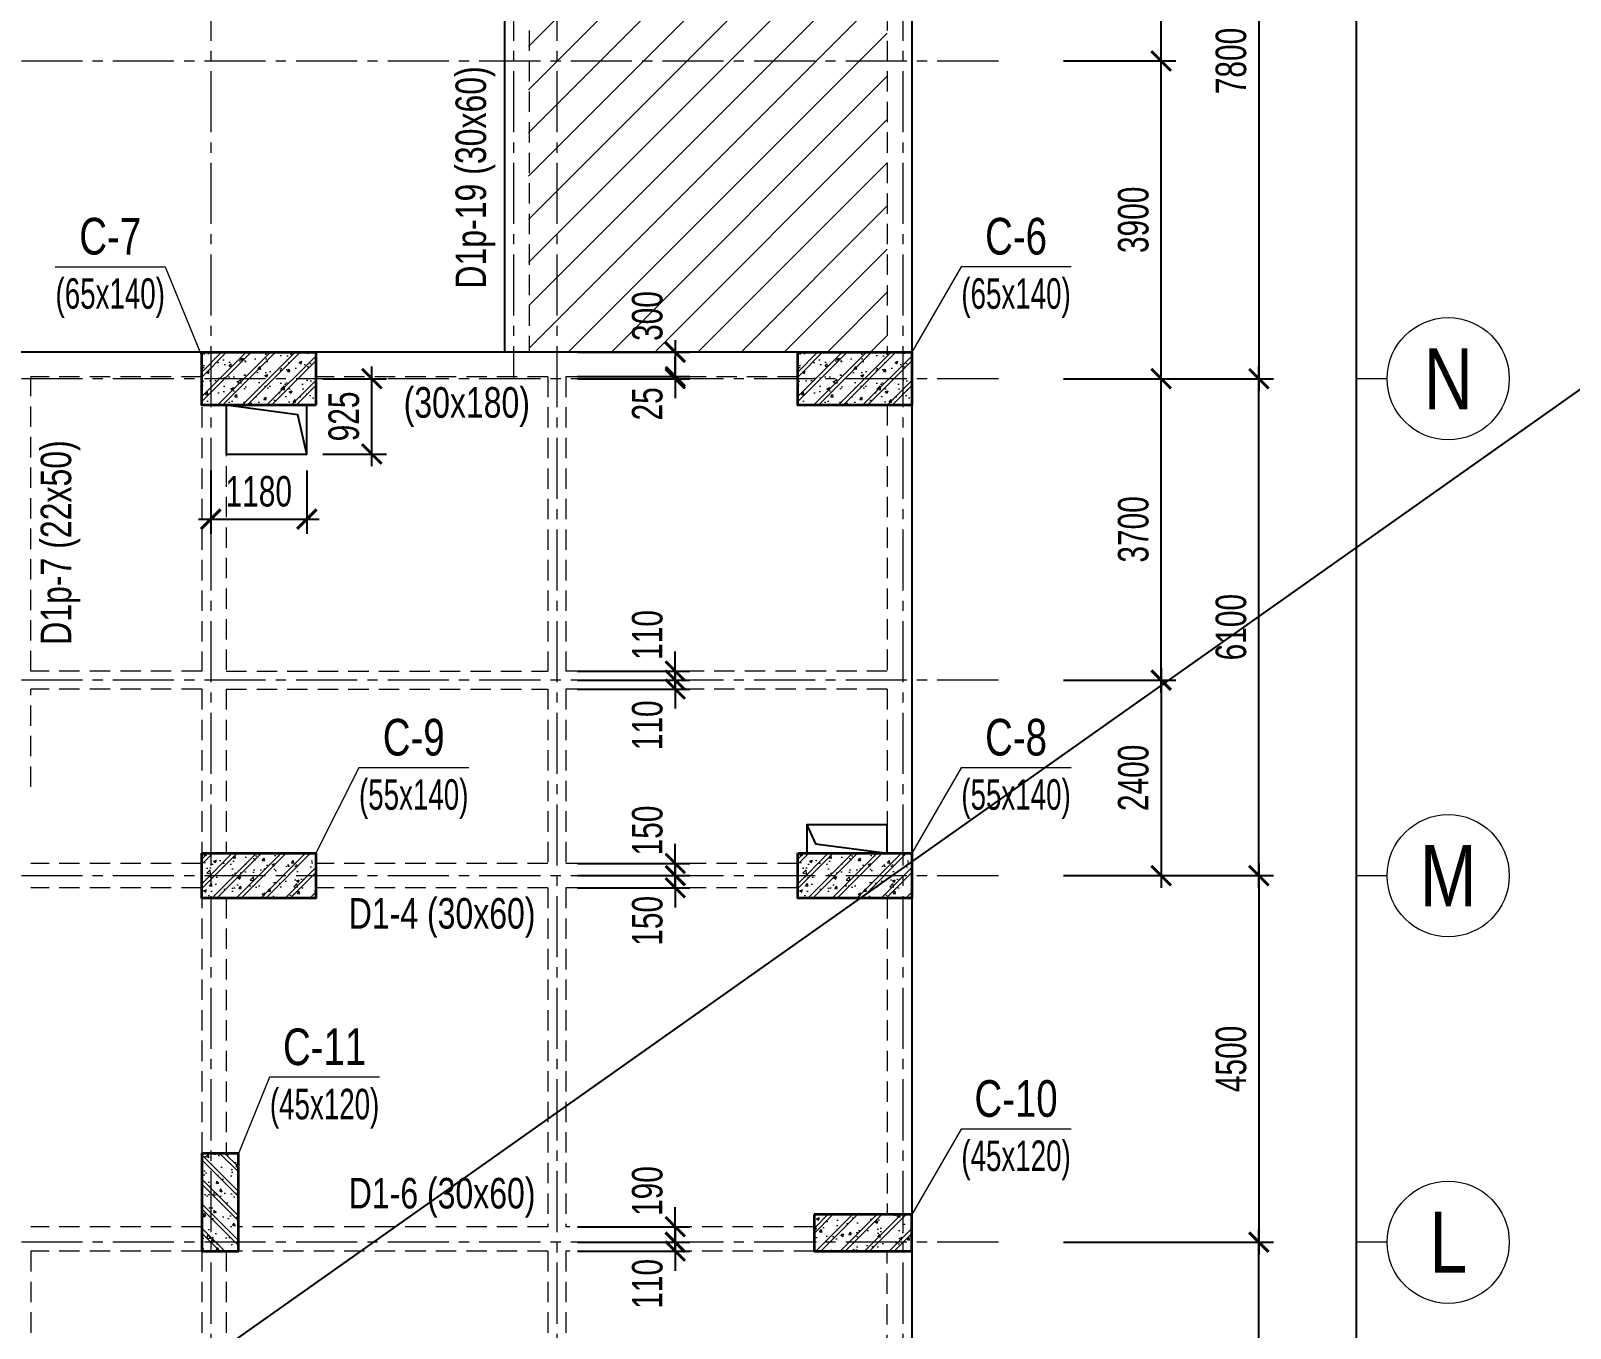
# Model space of a CAD drawing. Header units: millimetres. Extents: x 0 to 132533, y 0 to 93608.
# Drawn here: x 81957 to 100864, y 59802 to 75728 of the extents above; entities that cross this region are included whole.
import ezdxf
from ezdxf.enums import TextEntityAlignment as Align

# ---------------------------------------------------------------- set-up
doc = ezdxf.new("R2010")
doc.units = ezdxf.units.MM
doc.header["$LTSCALE"] = 1000
doc.header["$MEASUREMENT"] = 0
doc.linetypes.add('CENTER2', pattern=[1.125, 0.75, -0.125, 0.125, -0.125])
doc.linetypes.add('HIDDEN', pattern=[0.375, 0.25, -0.125])
for name, color, linetype, lineweight in [('CDC.01.AXIS', 160, 'CENTER2', 13), ('CDC.02.DIM', 1, 'Continuous', 18), ('CDC.03.BORDER', 3, 'Continuous', 25), ('CDC.07.TEXTCOL', 3, 'Continuous', 18), ('CDC.08.TEXTBEAM', 2, 'Continuous', 18), ('CDC.09.COLUMN', 4, 'Continuous', 35), ('CDC.10.HATCH', 163, 'Continuous', 9), ('CDC.13.BEAM', 8, 'HIDDEN', 18), ('TEXTCOL_SHAPE', 6, 'Continuous', 20)]:
    doc.layers.add(name, color=color, linetype=linetype, lineweight=lineweight)
doc.layers.add('KCS_Plotter', color=11, linetype='Continuous', plot=False)
doc.layers.add('TECH_HOLE', color=3, linetype='Continuous')
doc.styles.add('KCS_BIGTEXT', font='arial.ttf', dxfattribs={"width": 0.75})
doc.styles.add('KCS_SMTEXT', font='arial.ttf', dxfattribs={"width": 0.7})
doc.dimstyles.new('KCS_DIM150', dxfattribs={"dimscale": 150, "dimtxt": 2.5, "dimasz": 1.6, "dimexe": 1.2, "dimexo": 0, "dimgap": 1, "dimtad": 1, "dimdec": 0, "dimzin": 0, "dimdsep": 46, "dimtxsty": 'KCS_SMTEXT', "dimblk": 'ARCHTICK', "dimcen": 0, "dimdle": 1, "dimclrd": 1, "dimclre": 1, "dimclrt": 2, "dimadec": 0, "dimazin": 0, "dimtfac": 1, "dimtdec": 0, "dimtix": 1, "dimtmove": 2, "dimatfit": 3, "dimfxl": 1, "dimtolj": 1, "dimtzin": 0, "dimarcsym": 0})
pattern_1 = [(50, (428814.13, -433637.55), (358.63009, -31.37607), [37.5, -412.5]), (355, (428814.13, -433637.55), (-69.37567, 376.09607), [30, -330]), (100.4514, (428844.02, -433640.17), (289.2547, 344.71977), [31.8701, -350.57106]), (46.1842, (428814.13, -433537.55), (533.62052, -82.7595), [56.25, -618.75]), (96.6356, (428858.6, -433544.45), (467.33135, 487.05894), [47.80514, -525.8565]), (351.1842, (428814.13, -433537.55), (467.33097, 487.0593), [45, -495]), (21, (428864.13, -433562.55), (298.45353, -201.30945), [37.5, -412.5]), (326, (428864.13, -433562.55), (121.65767, 362.57502), [30, -330]), (71.4514, (428889, -433579.33), (420.11131, 161.26525), [31.8701, -350.57106]), (37.5, (428814.13, -433637.55), (6.079928, 166.446927), [0, -326, 0, -335, 0, -331.25]), (7.5, (428814.13, -433637.55), (131.53477, 197.205856), [0, -191, 0, -318.5, 0, -126.25]), (327.5, (428702.63, -433637.55), (266.911218, -11.277436), [0, -125, 0, -390, 0, -517.5]), (317.5, (428652.63, -433637.55), (291.593085, 50.05249), [0, -162.5, 0, -259, 0, -367.5]), (45, (428814.13, -433637.55), (-150.26019, 150.26019), []), (45, (428814.13, -433576.3), (-150.26019, 150.26019), [])]

# ---------------------------------------------------------------- blocks, each defined once
blk = doc.blocks.new('_ArchTick')
at = {"color": 0, "linetype": 'ByBlock', "const_width": 0.15}
blk.add_lwpolyline([(-0.5, -0.5), (0.5, 0.5)], dxfattribs=at)
blk = doc.blocks.new('*D99')
at = {"layer": 'CDC.02.DIM', "color": 1, "lineweight": -2, "transparency": 16777216}
for p, q in [((98240, 11567), (98240, 83907)), ((94640, 83757), (98420, 83757)), ((94640, 11717), (98420, 11717))]:
    blk.add_line(p, q, dxfattribs=at)
at = {"layer": 'Defpoints', "color": 0, "transparency": 16777216}
for p in [(94640, 83757), (98240, 83757), (94640, 11717)]:
    blk.add_point(p, dxfattribs=at)
at = {"layer": 'CDC.02.DIM', "color": 1, "lineweight": -2, "transparency": 16777216, "xscale": 240, "yscale": 240, "zscale": 240}
for p, rotation in [((98240, 83757), 90), ((98240, 11717), 270)]:
    blk.add_blockref('_ArchTick', p, dxfattribs=dict(at, rotation=rotation))
at = {"layer": 'CDC.02.DIM', "color": 2, "transparency": 16777216, "insert": (97899, 47737), "char_height": 375, "attachment_point": 5, "rotation": 90, "style": 'KCS_SMTEXT'}
blk.add_mtext('\\A1;72040', dxfattribs=at)
blk = doc.blocks.new('*D101')
at = {"layer": 'CDC.02.DIM', "color": 1, "lineweight": -2, "transparency": 16777216}
for p, q in [((94640, 79257), (97220, 79257)), ((97040, 79407), (97040, 71307)), ((94640, 71457), (97220, 71457))]:
    blk.add_line(p, q, dxfattribs=at)
at = {"layer": 'Defpoints', "color": 0, "transparency": 16777216}
for p in [(94640, 79257), (94640, 71457), (97040, 71457)]:
    blk.add_point(p, dxfattribs=at)
at = {"layer": 'CDC.02.DIM', "color": 1, "lineweight": -2, "transparency": 16777216, "xscale": 240, "yscale": 240, "zscale": 240}
for p, rotation in [((97040, 79257), 90), ((97040, 71457), 270)]:
    blk.add_blockref('_ArchTick', p, dxfattribs=dict(at, rotation=rotation))
at = {"layer": 'CDC.02.DIM', "color": 2, "transparency": 16777216, "insert": (96699, 75357), "char_height": 375, "attachment_point": 5, "rotation": 90, "style": 'KCS_SMTEXT'}
blk.add_mtext('\\A1;7800', dxfattribs=at)
blk = doc.blocks.new('*D102')
at = {"layer": 'CDC.02.DIM', "color": 1, "lineweight": -2, "transparency": 16777216}
for p, q in [((97040, 65207), (97040, 71607)), ((94640, 71457), (97220, 71457)), ((94640, 65357), (97220, 65357))]:
    blk.add_line(p, q, dxfattribs=at)
at = {"layer": 'Defpoints', "color": 0, "transparency": 16777216}
for p in [(94640, 71457), (97040, 71457), (94640, 65357)]:
    blk.add_point(p, dxfattribs=at)
at = {"layer": 'CDC.02.DIM', "color": 1, "lineweight": -2, "transparency": 16777216, "xscale": 240, "yscale": 240, "zscale": 240}
for p, rotation in [((97040, 71457), 90), ((97040, 65357), 270)]:
    blk.add_blockref('_ArchTick', p, dxfattribs=dict(at, rotation=rotation))
at = {"layer": 'CDC.02.DIM', "color": 2, "transparency": 16777216, "insert": (96699, 68407), "char_height": 375, "attachment_point": 5, "rotation": 90, "style": 'KCS_SMTEXT'}
blk.add_mtext('\\A1;6100', dxfattribs=at)
blk = doc.blocks.new('*D103')
at = {"layer": 'CDC.02.DIM', "color": 1, "lineweight": -2, "transparency": 16777216}
for p, q in [((97040, 65507), (97040, 60707)), ((94640, 65357), (97220, 65357)), ((94640, 60857), (97220, 60857))]:
    blk.add_line(p, q, dxfattribs=at)
at = {"layer": 'Defpoints', "color": 0, "transparency": 16777216}
for p in [(94640, 65357), (94640, 60857), (97040, 60857)]:
    blk.add_point(p, dxfattribs=at)
at = {"layer": 'CDC.02.DIM', "color": 1, "lineweight": -2, "transparency": 16777216, "xscale": 240, "yscale": 240, "zscale": 240}
for p, rotation in [((97040, 65357), 90), ((97040, 60857), 270)]:
    blk.add_blockref('_ArchTick', p, dxfattribs=dict(at, rotation=rotation))
at = {"layer": 'CDC.02.DIM', "color": 2, "transparency": 16777216, "insert": (96699, 63107), "char_height": 375, "attachment_point": 5, "rotation": 90, "style": 'KCS_SMTEXT'}
blk.add_mtext('\\A1;4500', dxfattribs=at)
blk = doc.blocks.new('*D104')
at = {"layer": 'CDC.02.DIM', "color": 1, "lineweight": -2, "transparency": 16777216}
for p, q in [((97040, 56587), (97040, 61007)), ((94640, 60857), (97220, 60857)), ((94640, 56737), (97220, 56737))]:
    blk.add_line(p, q, dxfattribs=at)
at = {"layer": 'Defpoints', "color": 0, "transparency": 16777216}
for p in [(94640, 60857), (97040, 60857), (94640, 56737)]:
    blk.add_point(p, dxfattribs=at)
at = {"layer": 'CDC.02.DIM', "color": 1, "lineweight": -2, "transparency": 16777216, "xscale": 240, "yscale": 240, "zscale": 240}
for p, rotation in [((97040, 60857), 90), ((97040, 56737), 270)]:
    blk.add_blockref('_ArchTick', p, dxfattribs=dict(at, rotation=rotation))
at = {"layer": 'CDC.02.DIM', "color": 2, "transparency": 16777216, "insert": (96699, 58797), "char_height": 375, "attachment_point": 5, "rotation": 90, "style": 'KCS_SMTEXT'}
blk.add_mtext('\\A1;4120', dxfattribs=at)
blk = doc.blocks.new('*D107')
at = {"layer": 'CDC.02.DIM', "color": 1, "lineweight": -2, "transparency": 16777216}
for p, q in [((95840, 71307), (95840, 75507)), ((94640, 75357), (96020, 75357)), ((94640, 71457), (96020, 71457))]:
    blk.add_line(p, q, dxfattribs=at)
at = {"layer": 'Defpoints', "color": 0, "transparency": 16777216}
for p in [(94640, 75357), (95840, 75357), (94640, 71457)]:
    blk.add_point(p, dxfattribs=at)
at = {"layer": 'CDC.02.DIM', "color": 1, "lineweight": -2, "transparency": 16777216, "xscale": 240, "yscale": 240, "zscale": 240}
for p, rotation in [((95840, 75357), 90), ((95840, 71457), 270)]:
    blk.add_blockref('_ArchTick', p, dxfattribs=dict(at, rotation=rotation))
at = {"layer": 'CDC.02.DIM', "color": 2, "transparency": 16777216, "insert": (95499, 73407), "char_height": 375, "attachment_point": 5, "rotation": 90, "style": 'KCS_SMTEXT'}
blk.add_mtext('\\A1;3900', dxfattribs=at)
blk = doc.blocks.new('*D108')
at = {"layer": 'CDC.02.DIM', "color": 1, "lineweight": -2, "transparency": 16777216}
for p, q in [((94640, 79257), (96020, 79257)), ((95840, 75207), (95840, 79407)), ((94640, 75357), (96020, 75357))]:
    blk.add_line(p, q, dxfattribs=at)
at = {"layer": 'Defpoints', "color": 0, "transparency": 16777216}
for p in [(94640, 79257), (95840, 79257), (94640, 75357)]:
    blk.add_point(p, dxfattribs=at)
at = {"layer": 'CDC.02.DIM', "color": 1, "lineweight": -2, "transparency": 16777216, "xscale": 240, "yscale": 240, "zscale": 240}
for p, rotation in [((95840, 79257), 90), ((95840, 75357), 270)]:
    blk.add_blockref('_ArchTick', p, dxfattribs=dict(at, rotation=rotation))
at = {"layer": 'CDC.02.DIM', "color": 2, "transparency": 16777216, "insert": (95499, 77307), "char_height": 375, "attachment_point": 5, "rotation": 90, "style": 'KCS_SMTEXT'}
blk.add_mtext('\\A1;3900', dxfattribs=at)
blk = doc.blocks.new('*D122')
at = {"layer": 'CDC.02.DIM', "color": 1, "lineweight": -2, "transparency": 16777216}
for p, q in [((95840, 67607), (95840, 71607)), ((94640, 71457), (96020, 71457)), ((94640, 67757), (96020, 67757))]:
    blk.add_line(p, q, dxfattribs=at)
at = {"layer": 'Defpoints', "color": 0, "transparency": 16777216}
for p in [(94640, 71457), (95840, 71457), (94640, 67757)]:
    blk.add_point(p, dxfattribs=at)
at = {"layer": 'CDC.02.DIM', "color": 1, "lineweight": -2, "transparency": 16777216, "xscale": 240, "yscale": 240, "zscale": 240}
for p, rotation in [((95840, 71457), 90), ((95840, 67757), 270)]:
    blk.add_blockref('_ArchTick', p, dxfattribs=dict(at, rotation=rotation))
at = {"layer": 'CDC.02.DIM', "color": 2, "transparency": 16777216, "insert": (95499, 69607), "char_height": 375, "attachment_point": 5, "rotation": 90, "style": 'KCS_SMTEXT'}
blk.add_mtext('\\A1;3700', dxfattribs=at)
blk = doc.blocks.new('*D123')
at = {"layer": 'CDC.02.DIM', "color": 1, "lineweight": -2, "transparency": 16777216}
for p, q in [((95840, 67907), (95840, 65207)), ((94640, 67757), (96020, 67757)), ((94640, 65357), (96020, 65357))]:
    blk.add_line(p, q, dxfattribs=at)
at = {"layer": 'Defpoints', "color": 0, "transparency": 16777216}
for p in [(94640, 67757), (94640, 65357), (95840, 65357)]:
    blk.add_point(p, dxfattribs=at)
at = {"layer": 'CDC.02.DIM', "color": 1, "lineweight": -2, "transparency": 16777216, "xscale": 240, "yscale": 240, "zscale": 240}
for p, rotation in [((95840, 67757), 90), ((95840, 65357), 270)]:
    blk.add_blockref('_ArchTick', p, dxfattribs=dict(at, rotation=rotation))
at = {"layer": 'CDC.02.DIM', "color": 2, "transparency": 16777216, "insert": (95499, 66557), "char_height": 375, "attachment_point": 5, "rotation": 90, "style": 'KCS_SMTEXT'}
blk.add_mtext('\\A1;2400', dxfattribs=at)
blk = doc.blocks.new('*D378')
at = {"layer": 'CDC.02.DIM', "color": 1, "lineweight": -2, "transparency": 16777216}
for p, q in [((86145, 70382), (86145, 71607)), ((85545, 71457), (86325, 71457)), ((85545, 70532), (86325, 70532))]:
    blk.add_line(p, q, dxfattribs=at)
at = {"layer": 'Defpoints', "color": 0, "transparency": 16777216}
for p in [(85545, 71457), (86145, 71457), (85545, 70532)]:
    blk.add_point(p, dxfattribs=at)
at = {"layer": 'CDC.02.DIM', "color": 1, "lineweight": -2, "transparency": 16777216, "xscale": 240, "yscale": 240, "zscale": 240}
for p, rotation in [((86145, 71457), 90), ((86145, 70532), 270)]:
    blk.add_blockref('_ArchTick', p, dxfattribs=dict(at, rotation=rotation))
at = {"layer": 'CDC.02.DIM', "color": 2, "transparency": 16777216, "insert": (85803, 70994), "char_height": 375, "attachment_point": 5, "rotation": 90, "style": 'KCS_SMTEXT'}
blk.add_mtext('\\A1;925', dxfattribs=at)
blk = doc.blocks.new('*D379')
at = {"layer": 'CDC.02.DIM', "color": 1, "lineweight": -2, "transparency": 16777216}
for p, q in [((84167, 70332), (84167, 69552)), ((85347, 70332), (85347, 69552)), ((84017, 69732), (85497, 69732))]:
    blk.add_line(p, q, dxfattribs=at)
at = {"layer": 'Defpoints', "color": 0, "transparency": 16777216}
for p in [(84167, 70332), (85347, 70332), (85347, 69732)]:
    blk.add_point(p, dxfattribs=at)
at = {"layer": 'CDC.02.DIM', "color": 1, "lineweight": -2, "transparency": 16777216, "xscale": 240, "yscale": 240, "zscale": 240, "rotation": 180}
blk.add_blockref('_ArchTick', (84167, 69732), dxfattribs=at)
at = {"layer": 'CDC.02.DIM', "color": 1, "lineweight": -2, "transparency": 16777216, "xscale": 240, "yscale": 240, "zscale": 240}
blk.add_blockref('_ArchTick', (85347, 69732), dxfattribs=at)
at = {"layer": 'CDC.02.DIM', "color": 2, "transparency": 16777216, "insert": (84757, 70073), "char_height": 375, "attachment_point": 5, "style": 'KCS_SMTEXT'}
blk.add_mtext('\\A1;1180', dxfattribs=at)
blk = doc.blocks.new('*D187')
at = {"layer": 'CDC.02.DIM', "color": 1, "lineweight": -2, "transparency": 16777216}
for p, q in [((89872, 67757), (89872, 67997)), ((88672, 67757), (90052, 67757)), ((89872, 67647), (89872, 67757)), ((88672, 67647), (90052, 67647)), ((89872, 67647), (89872, 67407))]:
    blk.add_line(p, q, dxfattribs=at)
at = {"layer": 'Defpoints', "color": 0, "transparency": 16777216}
for p in [(88672, 67757), (89872, 67757), (88672, 67647)]:
    blk.add_point(p, dxfattribs=at)
at = {"layer": 'CDC.02.DIM', "color": 1, "lineweight": -2, "transparency": 16777216, "xscale": 240, "yscale": 240, "zscale": 240}
for p, rotation in [((89872, 67757), 270), ((89872, 67647), 90)]:
    blk.add_blockref('_ArchTick', p, dxfattribs=dict(at, rotation=rotation))
at = {"layer": 'CDC.02.DIM', "color": 2, "transparency": 16777216, "insert": (89530, 67202), "char_height": 375, "attachment_point": 5, "rotation": 90, "style": 'KCS_SMTEXT'}
blk.add_mtext('\\A1;110', dxfattribs=at)
blk = doc.blocks.new('*D188')
at = {"layer": 'CDC.02.DIM', "color": 1, "lineweight": -2, "transparency": 16777216}
for p, q in [((89872, 67867), (89872, 68107)), ((88672, 67867), (90052, 67867)), ((88672, 67757), (90052, 67757)), ((89872, 67867), (89872, 67757)), ((89872, 67757), (89872, 67517))]:
    blk.add_line(p, q, dxfattribs=at)
at = {"layer": 'Defpoints', "color": 0, "transparency": 16777216}
for p in [(88672, 67867), (88672, 67757), (89872, 67757)]:
    blk.add_point(p, dxfattribs=at)
at = {"layer": 'CDC.02.DIM', "color": 1, "lineweight": -2, "transparency": 16777216, "xscale": 240, "yscale": 240, "zscale": 240}
for p, rotation in [((89872, 67867), 270), ((89872, 67757), 90)]:
    blk.add_blockref('_ArchTick', p, dxfattribs=dict(at, rotation=rotation))
at = {"layer": 'CDC.02.DIM', "color": 2, "transparency": 16777216, "insert": (89530, 68311), "char_height": 375, "attachment_point": 5, "rotation": 90, "style": 'KCS_SMTEXT'}
blk.add_mtext('\\A1;110', dxfattribs=at)
blk = doc.blocks.new('*D189')
at = {"layer": 'CDC.02.DIM', "color": 1, "lineweight": -2, "transparency": 16777216}
for p, q in [((89872, 71932), (89872, 71332)), ((88672, 71782), (90052, 71782)), ((88672, 71482), (90052, 71482))]:
    blk.add_line(p, q, dxfattribs=at)
at = {"layer": 'Defpoints', "color": 0, "transparency": 16777216}
for p in [(88672, 71782), (88672, 71482), (89872, 71482)]:
    blk.add_point(p, dxfattribs=at)
at = {"layer": 'CDC.02.DIM', "color": 1, "lineweight": -2, "transparency": 16777216, "xscale": 240, "yscale": 240, "zscale": 240}
for p, rotation in [((89872, 71782), 90), ((89872, 71482), 270)]:
    blk.add_blockref('_ArchTick', p, dxfattribs=dict(at, rotation=rotation))
at = {"layer": 'CDC.02.DIM', "color": 2, "transparency": 16777216, "insert": (89530, 72226), "char_height": 375, "attachment_point": 5, "rotation": 90, "style": 'KCS_SMTEXT'}
blk.add_mtext('\\A1;300', dxfattribs=at)
blk = doc.blocks.new('*D190')
at = {"layer": 'CDC.02.DIM', "color": 1, "lineweight": -2, "transparency": 16777216}
for p, q in [((89872, 71482), (89872, 71722)), ((88672, 71482), (90052, 71482)), ((89872, 71457), (89872, 71482)), ((88672, 71457), (90052, 71457)), ((89872, 71457), (89872, 71217))]:
    blk.add_line(p, q, dxfattribs=at)
at = {"layer": 'Defpoints', "color": 0, "transparency": 16777216}
for p in [(88672, 71482), (89872, 71482), (88672, 71457)]:
    blk.add_point(p, dxfattribs=at)
at = {"layer": 'CDC.02.DIM', "color": 1, "lineweight": -2, "transparency": 16777216, "xscale": 240, "yscale": 240, "zscale": 240}
for p, rotation in [((89872, 71482), 270), ((89872, 71457), 90)]:
    blk.add_blockref('_ArchTick', p, dxfattribs=dict(at, rotation=rotation))
at = {"layer": 'CDC.02.DIM', "color": 2, "transparency": 16777216, "insert": (89530, 71148), "char_height": 375, "attachment_point": 5, "rotation": 90, "style": 'KCS_SMTEXT'}
blk.add_mtext('\\A1;25', dxfattribs=at)
blk = doc.blocks.new('*D191')
at = {"layer": 'CDC.02.DIM', "color": 1, "lineweight": -2, "transparency": 16777216}
for p, q in [((89872, 65357), (89872, 65597)), ((88672, 65357), (90052, 65357)), ((89872, 65207), (89872, 65357)), ((88672, 65207), (90052, 65207)), ((89872, 65207), (89872, 64967))]:
    blk.add_line(p, q, dxfattribs=at)
at = {"layer": 'Defpoints', "color": 0, "transparency": 16777216}
for p in [(88672, 65357), (89872, 65357), (88672, 65207)]:
    blk.add_point(p, dxfattribs=at)
at = {"layer": 'CDC.02.DIM', "color": 1, "lineweight": -2, "transparency": 16777216, "xscale": 240, "yscale": 240, "zscale": 240}
for p, rotation in [((89872, 65357), 270), ((89872, 65207), 90)]:
    blk.add_blockref('_ArchTick', p, dxfattribs=dict(at, rotation=rotation))
at = {"layer": 'CDC.02.DIM', "color": 2, "transparency": 16777216, "insert": (89530, 64802), "char_height": 375, "attachment_point": 5, "rotation": 90, "style": 'KCS_SMTEXT'}
blk.add_mtext('\\A1;150', dxfattribs=at)
blk = doc.blocks.new('*D192')
at = {"layer": 'CDC.02.DIM', "color": 1, "lineweight": -2, "transparency": 16777216}
for p, q in [((89872, 65507), (89872, 65747)), ((88672, 65507), (90052, 65507)), ((89872, 65507), (89872, 65357)), ((88672, 65357), (90052, 65357)), ((89872, 65357), (89872, 65117))]:
    blk.add_line(p, q, dxfattribs=at)
at = {"layer": 'Defpoints', "color": 0, "transparency": 16777216}
for p in [(88672, 65507), (88672, 65357), (89872, 65357)]:
    blk.add_point(p, dxfattribs=at)
at = {"layer": 'CDC.02.DIM', "color": 1, "lineweight": -2, "transparency": 16777216, "xscale": 240, "yscale": 240, "zscale": 240}
for p, rotation in [((89872, 65507), 270), ((89872, 65357), 90)]:
    blk.add_blockref('_ArchTick', p, dxfattribs=dict(at, rotation=rotation))
at = {"layer": 'CDC.02.DIM', "color": 2, "transparency": 16777216, "insert": (89530, 65911), "char_height": 375, "attachment_point": 5, "rotation": 90, "style": 'KCS_SMTEXT'}
blk.add_mtext('\\A1;150', dxfattribs=at)
blk = doc.blocks.new('*D193')
at = {"layer": 'CDC.02.DIM', "color": 1, "lineweight": -2, "transparency": 16777216}
for p, q in [((89872, 60857), (89872, 61097)), ((88672, 60857), (90052, 60857)), ((88672, 60747), (90052, 60747)), ((89872, 60747), (89872, 60857)), ((89872, 60747), (89872, 60507))]:
    blk.add_line(p, q, dxfattribs=at)
at = {"layer": 'Defpoints', "color": 0, "transparency": 16777216}
for p in [(88672, 60857), (88672, 60747), (89872, 60857)]:
    blk.add_point(p, dxfattribs=at)
at = {"layer": 'CDC.02.DIM', "color": 1, "lineweight": -2, "transparency": 16777216, "xscale": 240, "yscale": 240, "zscale": 240}
for p, rotation in [((89872, 60857), 270), ((89872, 60747), 90)]:
    blk.add_blockref('_ArchTick', p, dxfattribs=dict(at, rotation=rotation))
at = {"layer": 'CDC.02.DIM', "color": 2, "transparency": 16777216, "insert": (89530, 60346), "char_height": 375, "attachment_point": 5, "rotation": 90, "style": 'KCS_SMTEXT'}
blk.add_mtext('\\A1;110', dxfattribs=at)
blk = doc.blocks.new('*D194')
at = {"layer": 'CDC.02.DIM', "color": 1, "lineweight": -2, "transparency": 16777216}
for p, q in [((89872, 61047), (89872, 61287)), ((88672, 61047), (90052, 61047)), ((89872, 61047), (89872, 60857)), ((88672, 60857), (90052, 60857)), ((89872, 60857), (89872, 60617))]:
    blk.add_line(p, q, dxfattribs=at)
at = {"layer": 'Defpoints', "color": 0, "transparency": 16777216}
for p in [(88672, 61047), (88672, 60857), (89872, 60857)]:
    blk.add_point(p, dxfattribs=at)
at = {"layer": 'CDC.02.DIM', "color": 1, "lineweight": -2, "transparency": 16777216, "xscale": 240, "yscale": 240, "zscale": 240}
for p, rotation in [((89872, 61047), 270), ((89872, 60857), 90)]:
    blk.add_blockref('_ArchTick', p, dxfattribs=dict(at, rotation=rotation))
at = {"layer": 'CDC.02.DIM', "color": 2, "transparency": 16777216, "insert": (89530, 61485), "char_height": 375, "attachment_point": 5, "rotation": 90, "style": 'KCS_SMTEXT'}
blk.add_mtext('\\A1;190', dxfattribs=at)

msp = doc.modelspace()

# ---------------------------------------------------------------- hatches: boundary and pattern name
at = {"layer": 'CDC.10.HATCH'}
h = msp.add_hatch(dxfattribs=at)
h.set_pattern_fill('ANSI31', color=256, scale=3000)
h.set_pattern_definition([(45, (428814.13, -431187.62), (-265.16504, 265.16504), [])])
h.paths.add_polyline_path([(81846.5, 83566.5), (77476.5, 83566.5), (77476.5, 83366.5), (77376.5, 83366.5), (77376.5, 79406.5), (77551.5, 79406.5), (81846.5, 79406.5)])
h.paths.add_polyline_path([(84056.5, 83566.5), (81846.5, 83566.5), (81846.5, 79406.5), (84056.5, 79406.5), (84056.5, 80246.5)])
h.paths.add_polyline_path([(87776.5, 83566.5), (85456.5, 83566.5), (85456.5, 83316.5), (84356.5, 83316.5), (84356.5, 80246.5), (84606.5, 80246.5), (84606.5, 79406.5), (87776.5, 79406.5)])
h.paths.add_polyline_path([(92476.5, 82346.5), (88416.5, 82346.5), (88416.5, 79406.5), (91376.5, 79406.5), (91376.5, 79531.5), (92476.5, 79531.5)])
h.paths.add_polyline_path([(88416.5, 82346.5), (88076.5, 82346.5), (88076.5, 79406.5), (88416.5, 79406.5)])
h.paths.add_polyline_path([(92476.5, 78981.5), (91376.5, 78981.5), (91376.5, 79106.5), (88416.5, 79106.5), (88416.5, 77531.5), (92476.5, 77531.5)])
h.paths.add_polyline_path([(88416.5, 79106.5), (88076.5, 79106.5), (88076.5, 77531.5), (88416.5, 77531.5)])
h.paths.add_polyline_path([(88416.5, 77531.5), (88076.5, 77531.5), (88076.5, 75356.5), (88416.5, 75356.5)])
h.paths.add_polyline_path([(92476.5, 77531.5), (88416.5, 77531.5), (88416.5, 75356.5), (92476.5, 75356.5)])
h.paths.add_polyline_path([(92476.5, 75356.5), (88416.5, 75356.5), (88416.5, 71781.5), (91376.5, 71781.5), (92476.5, 71781.5)])
h.paths.add_polyline_path([(88416.5, 75356.5), (88076.5, 75356.5), (88076.5, 71781.5), (88416.5, 71781.5)])
h.paths.add_polyline_path([(78037.9, 79712.8), (79627.6, 79712.8), (79627.6, 80450.3), (78037.9, 80450.3)], flags=16)
h.paths.add_polyline_path([(78336.5, 80482.5), (79328.9, 80482.5), (79328.9, 81180.6), (78336.5, 81180.6)], flags=16)
h.paths.add_polyline_path([(84116.7, 80530), (84116.7, 83068.8), (83379.2, 83068.8), (83379.2, 80530)])
h.paths.add_polyline_path([(85092.9, 80552.8), (86682.6, 80552.8), (86682.6, 81290.3), (85092.9, 81290.3)], flags=16)
h.paths.add_polyline_path([(85391.5, 81322.3), (86384, 81322.3), (86384, 82020.8), (85391.5, 82020.8)], flags=16)
h.paths.add_polyline_path([(89491.1, 81666), (92208.3, 81666), (92208.3, 82346.5), (89491.1, 82346.5)], flags=16)
h.paths.add_polyline_path([(88076.5, 72709.3), (88076.5, 75685.1), (88068.4, 75685.1), (88068.4, 72709.3)])
h = msp.add_hatch(dxfattribs=at)
h.set_pattern_fill('BT-01', color=256, scale=50, pattern_type=2)
h.set_pattern_definition(pattern_1)
h.paths.add_polyline_path([(85456.5, 71781.5), (84056.5, 71781.5), (84056.5, 71131.5), (85456.5, 71131.5)])
h = msp.add_hatch(dxfattribs=at)
h.set_pattern_fill('BT-01', color=256, scale=50, pattern_type=2)
h.set_pattern_definition([(50, (436134.13, -433637.55), (358.63009, -31.37607), [37.5, -412.5]), (355, (436134.13, -433637.55), (-69.37567, 376.09607), [30, -330]), (100.4514, (436164.02, -433640.17), (289.2547, 344.71977), [31.8701, -350.57106]), (46.1842, (436134.13, -433537.55), (533.62052, -82.7595), [56.25, -618.75]), (96.6356, (436178.6, -433544.45), (467.33135, 487.05894), [47.80514, -525.8565]), (351.1842, (436134.13, -433537.55), (467.33097, 487.0593), [45, -495]), (21, (436184.13, -433562.55), (298.45353, -201.30945), [37.5, -412.5]), (326, (436184.13, -433562.55), (121.65767, 362.57502), [30, -330]), (71.4514, (436209, -433579.33), (420.11131, 161.26525), [31.8701, -350.57106]), (37.5, (436134.13, -433637.55), (6.079928, 166.446927), [0, -326, 0, -335, 0, -331.25]), (7.5, (436134.13, -433637.55), (131.53477, 197.205856), [0, -191, 0, -318.5, 0, -126.25]), (327.5, (436022.63, -433637.55), (266.911218, -11.277436), [0, -125, 0, -390, 0, -517.5]), (317.5, (435972.63, -433637.55), (291.593085, 50.05249), [0, -162.5, 0, -259, 0, -367.5]), (45, (436134.13, -433637.55), (-150.26019, 150.26019), []), (45, (436134.13, -433576.3), (-150.26019, 150.26019), [])])
h.paths.add_polyline_path([(92776.5, 71781.5), (91376.5, 71781.5), (91376.5, 71131.5), (92776.5, 71131.5)])
h = msp.add_hatch(dxfattribs=at)
h.set_pattern_fill('BT-01', color=256, scale=50, pattern_type=2)
h.set_pattern_definition([(50, (421494.13, -447537.55), (358.63009, -31.37607), [37.5, -412.5]), (355, (421494.13, -447537.55), (-69.37567, 376.09607), [30, -330]), (100.4514, (421524.02, -447540.17), (289.2547, 344.71977), [31.8701, -350.57106]), (46.1842, (421494.13, -447437.55), (533.62052, -82.7595), [56.25, -618.75]), (96.6356, (421538.6, -447444.45), (467.33135, 487.05894), [47.80514, -525.8565]), (351.1842, (421494.13, -447437.55), (467.33097, 487.0593), [45, -495]), (21, (421544.13, -447462.55), (298.45353, -201.30945), [37.5, -412.5]), (326, (421544.13, -447462.55), (121.65767, 362.57502), [30, -330]), (71.4514, (421569, -447479.33), (420.11131, 161.26525), [31.8701, -350.57106]), (37.5, (421494.13, -447537.55), (6.079928, 166.446927), [0, -326, 0, -335, 0, -331.25]), (7.5, (421494.13, -447537.55), (131.53477, 197.205856), [0, -191, 0, -318.5, 0, -126.25]), (327.5, (421382.63, -447537.55), (266.911218, -11.277436), [0, -125, 0, -390, 0, -517.5]), (317.5, (421332.63, -447537.55), (291.593085, 50.05249), [0, -162.5, 0, -259, 0, -367.5]), (45, (421494.13, -447537.55), (-150.26019, 150.26019), []), (45, (421494.13, -447476.3), (-150.26019, 150.26019), [])])
h.paths.add_polyline_path([(84056.5, 65081.5), (85456.5, 65081.5), (85456.5, 65631.5), (84056.5, 65631.5)])
h = msp.add_hatch(dxfattribs=at)
h.set_pattern_fill('BT-01', color=256, scale=50, pattern_type=2)
h.set_pattern_definition([(50, (428814.13, -447537.55), (358.63009, -31.37607), [37.5, -412.5]), (355, (428814.13, -447537.55), (-69.37567, 376.09607), [30, -330]), (100.4514, (428844.02, -447540.17), (289.2547, 344.71977), [31.8701, -350.57106]), (46.1842, (428814.13, -447437.55), (533.62052, -82.7595), [56.25, -618.75]), (96.6356, (428858.6, -447444.45), (467.33135, 487.05894), [47.80514, -525.8565]), (351.1842, (428814.13, -447437.55), (467.33097, 487.0593), [45, -495]), (21, (428864.13, -447462.55), (298.45353, -201.30945), [37.5, -412.5]), (326, (428864.13, -447462.55), (121.65767, 362.57502), [30, -330]), (71.4514, (428889, -447479.33), (420.11131, 161.26525), [31.8701, -350.57106]), (37.5, (428814.13, -447537.55), (6.079928, 166.446927), [0, -326, 0, -335, 0, -331.25]), (7.5, (428814.13, -447537.55), (131.53477, 197.205856), [0, -191, 0, -318.5, 0, -126.25]), (327.5, (428702.63, -447537.55), (266.911218, -11.277436), [0, -125, 0, -390, 0, -517.5]), (317.5, (428652.63, -447537.55), (291.593085, 50.05249), [0, -162.5, 0, -259, 0, -367.5]), (45, (428814.13, -447537.55), (-150.26019, 150.26019), []), (45, (428814.13, -447476.3), (-150.26019, 150.26019), [])])
h.paths.add_polyline_path([(91376.5, 65081.5), (92776.5, 65081.5), (92776.5, 65631.5), (91376.5, 65631.5)])
h = msp.add_hatch(dxfattribs=at)
h.set_pattern_fill('BT-01', color=256, scale=50, angle=-90, pattern_type=2)
h.set_pattern_definition([(320, (-457807.58, -322771.06), (-31.37607, -358.63009), [37.5, -412.5]), (265, (-457807.58, -322771.06), (376.09607, 69.37567), [30, -330]), (10.4514, (-457810.2, -322800.95), (344.71977, -289.25469), [31.8701, -350.57106]), (316.1842, (-457707.6, -322771.06), (-82.7595, -533.62052), [56.25, -618.75]), (6.6356, (-457714.5, -322815.53), (487.05894, -467.33135), [47.80514, -525.8565]), (261.1842, (-457707.6, -322771.06), (487.0593, -467.33097), [45, -495]), (291, (-457732.58, -322821.06), (-201.30945, -298.45353), [37.5, -412.5]), (236, (-457732.58, -322821.06), (362.57502, -121.65767), [30, -330]), (341.4514, (-457749.35, -322845.93), (161.26525, -420.11131), [31.8701, -350.57106]), (307.5, (-457807.58, -322771.06), (166.446927, -6.079928), [0, -326, 0, -335, 0, -331.25]), (277.5, (-457807.58, -322771.06), (197.205856, -131.53477), [0, -191, 0, -318.5, 0, -126.25]), (237.5, (-457807.58, -322659.56), (-11.277436, -266.911218), [0, -125, 0, -390, 0, -517.5]), (227.5, (-457807.58, -322609.56), (50.05249, -291.593085), [0, -162.5, 0, -259, 0, -367.5]), (315, (-457807.58, -322771.06), (150.26019, 150.26019), []), (315, (-457746.33, -322771.06), (150.26019, 150.26019), [])])
h.paths.add_polyline_path([(84506.5, 61946.5), (84056.5, 61946.5), (84056.5, 60746.5), (84506.5, 60746.5)])
h = msp.add_hatch(dxfattribs=at)
h.set_pattern_fill('BT-01', color=256, scale=50, pattern_type=2)
h.set_pattern_definition(pattern_1)
h.paths.add_polyline_path([(91576.5, 61196.5), (91576.5, 60746.5), (92776.5, 60746.5), (92776.5, 61196.5)])

# ---------------------------------------------------------------- linework, layer by layer
at = {"layer": 'CDC.01.AXIS'}
for p, q in [((84166.5, 85356.5), (84166.5, 10116.5)), ((87886.5, 85356.5), (87886.5, 71456.5)), ((88416.5, 85356.5), (88416.5, 10116.5)), ((92666.5, 85356.5), (92666.5, 10116.5)), ((93840.4, 75356.5), (13229.2, 75356.5)), ((93840.4, 71456.5), (13229.2, 71456.5)), ((93840.4, 67756.5), (77226.5, 67756.5)), ((93840.4, 65356.5), (13229.2, 65356.5)), ((93840.4, 60856.5), (13229.2, 60856.5))]:
    msp.add_line(p, q, dxfattribs=at)
at = {"layer": 'CDC.02.DIM'}
for p, q in [((98615.4, 71456.5), (98240.4, 71456.5)), ((98615.4, 65356.5), (98240.4, 65356.5)), ((98615.4, 60856.5), (98240.4, 60856.5))]:
    msp.add_line(p, q, dxfattribs=at)
for centre in [(99365.4, 71456.5), (99365.4, 65356.5), (99365.4, 60856.5)]:
    msp.add_circle(centre, 750, dxfattribs=at)
at = {"layer": 'CDC.03.BORDER'}
for p, q in [((92776.5, 83866.5), (92776.5, 60746.5)), ((92776.5, 83866.5), (92776.5, 11606.5)), ((87776.5, 78006.5), (87776.5, 71781.5)), ((84056.5, 71781.5), (77451.5, 71781.5)), ((91376.5, 71781.5), (85456.5, 71781.5)), ((92776.5, 60746.5), (91976.5, 60746.5)), ((92776.5, 60746.5), (92776.5, 52236.5))]:
    msp.add_line(p, q, dxfattribs=at)
at = {"layer": 'CDC.07.TEXTCOL', "color": 8}
for p, q in [((82257.2, 72831.5), (83607.2, 72831.5)), ((83607.2, 72831.5), (84056.5, 71731.5)), ((93382.7, 72831.5), (92776.5, 71781.5)), ((94732.7, 72831.5), (93382.7, 72831.5)), ((85984.8, 66681.5), (85456.5, 65631.5)), ((87334.8, 66681.5), (85984.8, 66681.5)), ((93382.7, 66681.5), (92776.5, 65631.5)), ((94732.7, 66681.5), (93382.7, 66681.5)), ((84890.2, 62881.4), (84506.5, 61946.5)), ((86240.2, 62881.4), (84890.2, 62881.4)), ((93382.7, 62246.5), (92776.5, 61196.5)), ((94732.7, 62246.5), (93382.7, 62246.5))]:
    msp.add_line(p, q, dxfattribs=at)
at = {"layer": 'CDC.09.COLUMN'}
for points in [[(85456.5, 71131.5), (84056.5, 71131.5), (84056.5, 71781.5), (85456.5, 71781.5)], [(92776.5, 71131.5), (91376.5, 71131.5), (91376.5, 71781.5), (92776.5, 71781.5)], [(84056.5, 65631.5), (85456.5, 65631.5), (85456.5, 65081.5), (84056.5, 65081.5)], [(91376.5, 65631.5), (92776.5, 65631.5), (92776.5, 65081.5), (91376.5, 65081.5)], [(84506.5, 61946.5), (84056.5, 61946.5), (84056.5, 60746.5), (84506.5, 60746.5)], [(91576.5, 61196.5), (91576.5, 60746.5), (92776.5, 60746.5), (92776.5, 61196.5)]]:
    msp.add_lwpolyline(points, close=True, dxfattribs=at)
at = {"layer": 'CDC.13.BEAM'}
for p, q in [((88076.5, 79106.5), (88076.5, 71781.5)), ((92476.5, 78981.5), (92476.5, 71781.5)), ((84056.5, 71481.5), (81956.5, 71481.5)), ((81956.5, 67866.5), (81956.5, 71481.5)), ((84056.5, 71481.5), (84056.5, 67866.5)), ((88306.5, 71481.5), (85456.5, 71481.5)), ((88306.5, 71481.5), (88306.5, 67866.5)), ((88526.5, 71481.5), (88526.5, 67866.5)), ((91376.5, 71481.5), (88526.5, 71481.5)), ((84356.5, 71131.5), (84356.5, 67866.5)), ((92476.5, 71131.5), (92476.5, 67866.5)), ((84056.5, 67866.5), (81956.5, 67866.5)), ((84356.5, 67866.5), (88306.5, 67866.5)), ((92476.5, 67866.5), (88526.5, 67866.5)), ((81956.5, 66446.5), (81956.5, 67646.5)), ((84056.5, 67646.5), (81956.5, 67646.5)), ((84056.5, 67646.5), (84056.5, 65506.5)), ((84356.5, 67646.5), (84356.5, 65631.5)), ((84356.5, 67646.5), (88306.5, 67646.5)), ((88306.5, 67646.5), (88306.5, 65506.5)), ((88526.5, 67646.5), (88526.5, 65506.5)), ((92476.5, 67646.5), (88526.5, 67646.5)), ((92476.5, 67646.5), (92476.5, 65631.5)), ((84056.5, 65506.5), (81956.5, 65506.5)), ((88306.5, 65506.5), (85456.5, 65506.5)), ((91376.5, 65506.5), (88526.5, 65506.5)), ((84056.5, 65206.5), (81956.5, 65206.5)), ((84056.5, 65206.5), (84056.5, 61046.5)), ((84356.5, 65081.5), (84356.5, 61946.5)), ((88306.5, 65206.5), (85456.5, 65206.5)), ((88306.5, 65206.5), (88306.5, 61046.5)), ((88526.5, 65206.5), (88526.5, 61046.5)), ((91376.5, 65206.5), (88526.5, 65206.5)), ((92476.5, 65081.5), (92476.5, 61196.5)), ((84056.5, 61046.5), (81956.5, 61046.5)), ((88306.5, 61046.5), (84506.5, 61046.5)), ((91576.5, 61046.5), (88526.5, 61046.5)), ((84056.5, 60746.5), (81956.5, 60746.5)), ((81956.5, 60746.5), (81956.5, 56846.5)), ((84056.5, 60746.5), (84056.5, 56846.5)), ((84356.5, 60746.5), (84356.5, 56846.5)), ((88306.5, 60746.5), (84356.5, 60746.5)), ((88306.5, 60746.5), (88306.5, 56846.5)), ((88526.5, 60746.5), (88526.5, 56846.5)), ((91576.5, 60746.5), (88526.5, 60746.5)), ((92476.5, 56846.5), (92476.5, 60746.5))]:
    msp.add_line(p, q, dxfattribs=at)
at = {"layer": 'KCS_Plotter'}
msp.add_line((0, 0), (132533.2, 93608.5), dxfattribs=at)
at = {"layer": 'TECH_HOLE'}
for points in [[(85346.3, 71131.5), (84356.3, 71131.5), (84356.3, 70531.5), (85346.3, 70531.5)], [(91486.5, 65631.5), (92476.5, 65631.5), (92476.5, 65981.5), (91486.5, 65981.5)]]:
    msp.add_lwpolyline(points, close=True, dxfattribs=at)
at = {"layer": 'TECH_HOLE', "color": 1}
for points in [[(85346.3, 70531.5), (85237.4, 71013.9), (84356.3, 71131.5)], [(91486.5, 65981.5), (91595.4, 65749.2), (92476.5, 65631.5)]]:
    msp.add_lwpolyline(points, dxfattribs=at)

# ---------------------------------------------------------------- texts
at = {"layer": 'CDC.02.DIM', "color": 4, "style": 'KCS_BIGTEXT', "width": 0.8}
for s, p in [('N', (99365.4, 71456.5)), ('M', (99365.4, 65356.5)), ('L', (99365.4, 60856.5))]:
    msp.add_text(s, height=750, dxfattribs=at).set_placement(p, align=Align.MIDDLE)
at = {"layer": 'CDC.07.TEXTCOL', "style": 'KCS_SMTEXT', "width": 0.75}
for s, p in [('C-7', (82932.2, 73206.5)), ('C-6', (94057.7, 73206.5)), ('C-9', (86659.8, 67056.5)), ('C-8', (94057.7, 67056.5)), ('C-11', (85565.2, 63256.4)), ('C-10', (94057.7, 62621.5))]:
    msp.add_text(s, height=450, dxfattribs=at).set_placement(p, align=Align.MIDDLE)
at = {"layer": 'CDC.08.TEXTBEAM', "style": 'KCS_SMTEXT', "width": 0.75}
for s, p in [('D1p-19 (30x60)', (87173.1, 72562.6)), ('D1p-7 (22x50)', (82077.7, 68190))]:
    msp.add_text(s, height=375, rotation=90, dxfattribs=at).set_placement(p, align=Align.TOP_LEFT)
for s, p in [('(30x180)', (86536.6, 71353.5)), ('D1-4 (30x60)', (85862.4, 65081.5)), ('D1-6 (30x60)', (85862.4, 61646.5))]:
    msp.add_text(s, height=375, dxfattribs=at).set_placement(p, align=Align.TOP_LEFT)
at = {"layer": 'TEXTCOL_SHAPE', "style": 'KCS_SMTEXT', "width": 0.65}
for s, p in [('(65x140)', (82932.2, 72456.5)), ('(65x140)', (94057.7, 72456.5)), ('(55x140)', (86659.8, 66306.5)), ('(55x140)', (94057.7, 66306.5)), ('(45x120)', (85565.2, 62506.4)), ('(45x120)', (94057.7, 61871.5))]:
    msp.add_text(s, height=375, dxfattribs=at).set_placement(p, align=Align.MIDDLE)

# ---------------------------------------------------------------- dimensions: what is measured, and where the dimension line sits
at = {"layer": 'CDC.02.DIM'}
for base, p1, p2, angle, picture, middle in [((98240.4, 83756.5), (94640.4, 11716.5), (94640.4, 83756.5), 90, '*D99', (97898.9, 47736.5)), ((97040.4, 71456.5), (94640.4, 79256.5), (94640.4, 71456.5), 270, '*D101', (96698.9, 75356.5)), ((95840.4, 79256.5), (94640.4, 75356.5), (94640.4, 79256.5), 90, '*D108', (95498.8, 77306.5)), ((95840.4, 75356.5), (94640.4, 71456.5), (94640.4, 75356.5), 90, '*D107', (95498.8, 73406.5)), ((86144.9, 71456.5), (85544.9, 70531.5), (85544.9, 71456.5), 90, '*D378', (85803.4, 70994)), ((97040.4, 71456.5), (94640.4, 65356.5), (94640.4, 71456.5), 90, '*D102', (96698.9, 68406.5)), ((95840.4, 71456.5), (94640.4, 67756.5), (94640.4, 71456.5), 90, '*D122', (95498.8, 69606.5)), ((95840.4, 65356.5), (94640.4, 67756.5), (94640.4, 65356.5), 270, '*D123', (95498.9, 66556.5)), ((97040.4, 60856.5), (94640.4, 65356.5), (94640.4, 60856.5), 270, '*D103', (96698.9, 63106.5)), ((97040.4, 60856.5), (94640.4, 56736.5), (94640.4, 60856.5), 90, '*D104', (96698.9, 58796.5))]:
    dim = msp.add_linear_dim(base=base, p1=p1, p2=p2, angle=angle, dimstyle='KCS_DIM150', dxfattribs=at)
    dim.commit()
    dim.dimension.update_dxf_attribs({"geometry": picture, "text_midpoint": middle})
for base, p1, p2, angle, picture, middle in [((89871.8, 71481.5), (88671.8, 71781.5), (88671.8, 71481.5), 270, '*D189', (89530.3, 72225.7)), ((89871.8, 71481.5), (88671.8, 71456.5), (88671.8, 71481.5), 90, '*D190', (89530.3, 71147.7)), ((89871.8, 67756.5), (88671.8, 67866.5), (88671.8, 67756.5), 270, '*D188', (89530.3, 68310.7)), ((89871.8, 67756.5), (88671.8, 67646.5), (88671.8, 67756.5), 90, '*D187', (89530.3, 67202.4)), ((89871.8, 65356.5), (88671.8, 65506.5), (88671.8, 65356.5), 270, '*D192', (89530.3, 65910.7)), ((89871.8, 65356.5), (88671.8, 65206.5), (88671.8, 65356.5), 90, '*D191', (89530.3, 64802.4)), ((89871.8, 60856.5), (88671.8, 61046.5), (88671.8, 60856.5), 270, '*D194', (89530.3, 61485.3)), ((89871.8, 60856.5), (88671.8, 60746.5), (88671.8, 60856.5), 90, '*D193', (89530.3, 60345.9))]:
    dim = msp.add_linear_dim(base=base, p1=p1, p2=p2, angle=angle, dimstyle='KCS_DIM150', dxfattribs=at)
    dim.commit()
    dim.dimension.update_dxf_attribs({"geometry": picture, "text_midpoint": middle, "dimtype": 160})
dim = msp.add_linear_dim(base=(85346.5, 69731.5), p1=(84166.5, 70331.5), p2=(85346.5, 70331.5), dimstyle='KCS_DIM150', dxfattribs=at)
dim.commit()
dim.dimension.update_dxf_attribs({"geometry": '*D379', "text_midpoint": (84756.5, 70073)})

doc.saveas('drawing.dxf')
